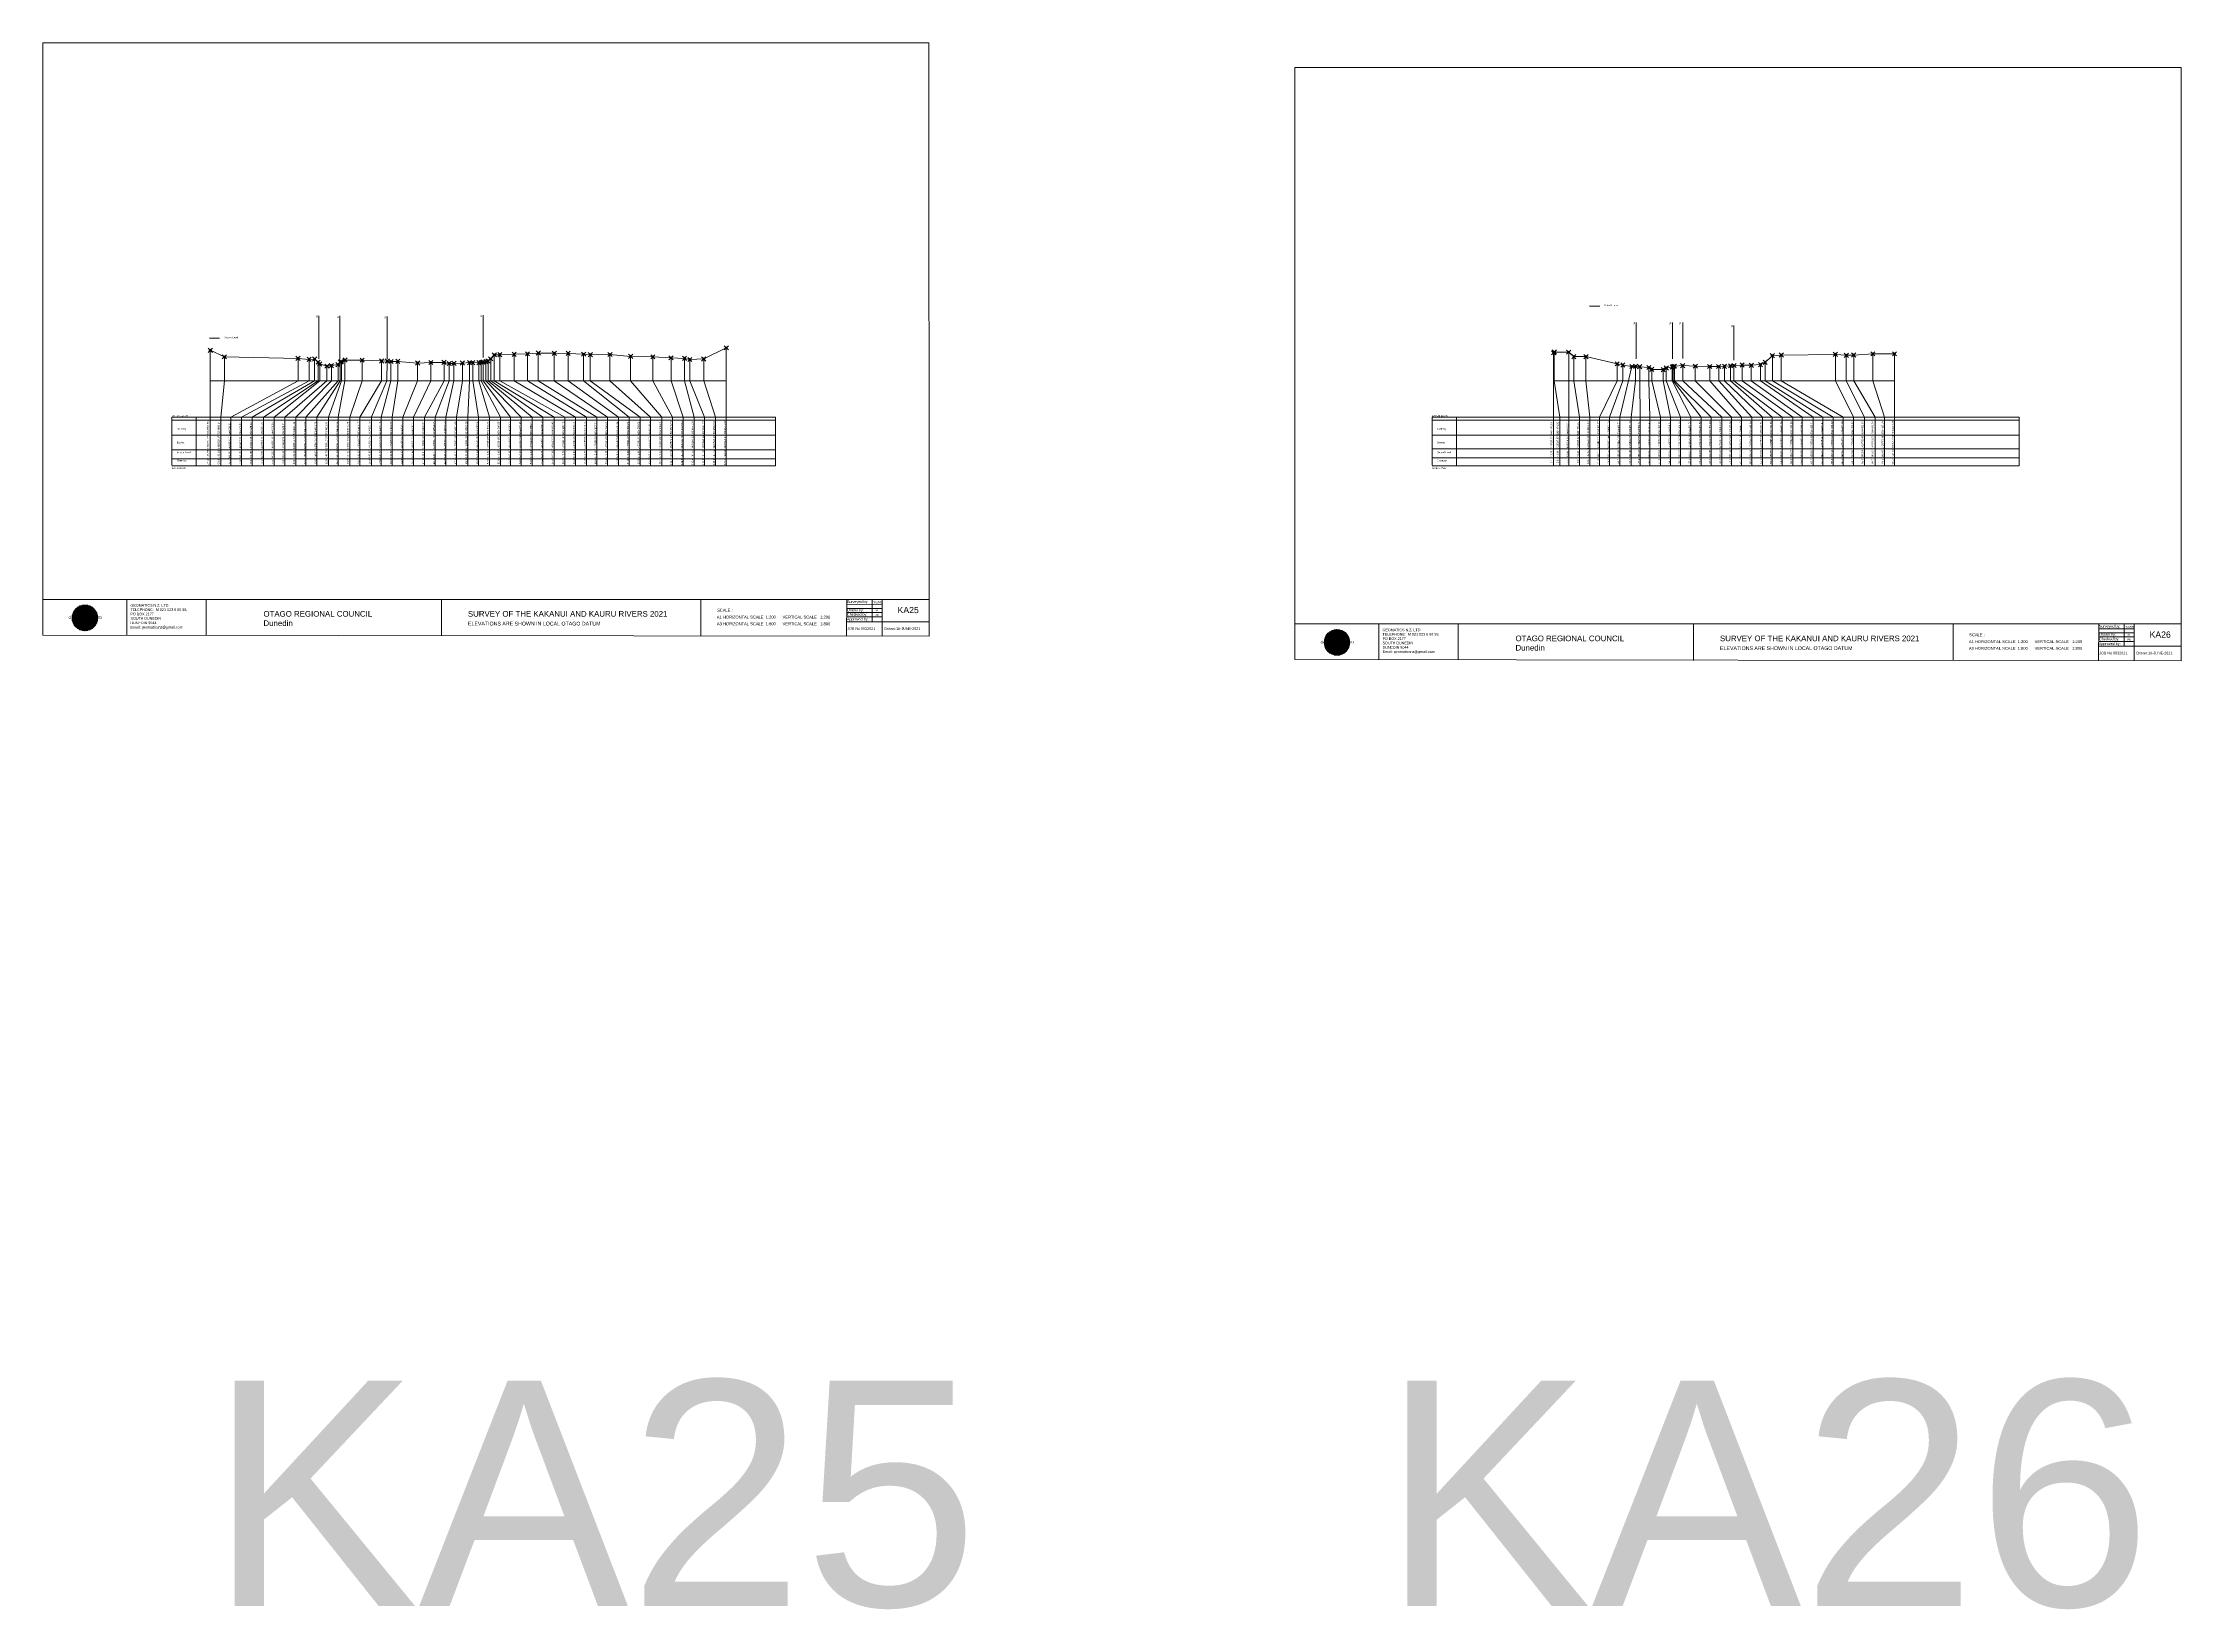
# Model space of a CAD drawing. Header units: millimetres. Extents: x -4102225 to 9709717, y -15023097 to 2258209.
# Drawn here: x -929343 to -321940, y -213584 to 231289 of the extents above; entities that cross this region are included whole.
import ezdxf

# ---------------------------------------------------------------- set-up
doc = ezdxf.new("R2010")
doc.units = ezdxf.units.MM
doc.header["$PDMODE"] = 35
doc.header["$PDSIZE"] = 600
doc.layers.get('0').update_dxf_attribs({"lineweight": 0})
doc.layers.add('geo', color=7, linetype='Continuous', lineweight=0)
doc.styles.get("Standard").update_dxf_attribs({"font": 'arial.ttf'})

# ---------------------------------------------------------------- blocks, each defined once
blk = doc.blocks.new('Geomatics_Circle_SPT')
at = {"layer": 'geo', "color": 2, "linetype": 'Continuous', "lineweight": 0}
for p, q in [((0, 25.2), (-25.2, 0)), ((-24.7, 4.9), (-4.9, 24.7)), ((-24.7, -4.9), (4.9, 24.7)), ((4.9, -24.7), (-24.7, 4.9)), ((-24.7, 0), (0, -24.7)), ((-9.7, 23.3), (-23.3, 9.6)), ((9.7, 23.3), (-23.3, -9.7)), ((-23.3, 9.7), (9.7, -23.3)), ((-21, 14), (-14, 21)), ((-21, -14), (14, 21)), ((14, -21), (-21, 14)), ((0, 0), (-17.8, 17.8)), ((0, 0), (-17.8, -17.8)), ((-14, 21), (21, -14)), ((21, 14), (-14, -21)), ((23.3, -9.7), (-9.7, 23.3)), ((-9.7, -23.3), (23.3, 9.7)), ((-4.9, 24.7), (24.7, -4.9)), ((24.7, 4.9), (-4.9, -24.7)), ((25.2, 0), (0, 25.2)), ((0, 0), (17.8, 17.8)), ((0, 0), (17.8, -17.8)), ((0, -24.8), (25.2, 0)), ((4.9, 24.7), (24.7, 4.9)), ((23.3, 9.7), (9.7, 23.3)), ((14, 21), (21, 14)), ((17.8, 18.1), (17.8, 18.1)), ((-4.9, -24.7), (-24.7, -4.9)), ((-23.3, -9.7), (-9.7, -23.3)), ((-14, -21), (-21, -14)), ((-17.8, -17.8), (-17.8, -17.8)), ((24.7, -4.9), (4.9, -24.7)), ((4.9, -24.7), (4.9, -24.7)), ((9.7, -23.3), (23.3, -9.7)), ((21, -14), (14, -21)), ((18.1, -17.8), (18.1, -17.8))]:
    blk.add_line(p, q, dxfattribs=at)
at = {"layer": 'geo', "color": 1, "linetype": 'Continuous', "lineweight": 0}
for p, q in [((-25.2, 0), (9.7, 23.3)), ((-25.2, 0), (-9.6, 23.3)), ((-25.2, 0), (23.3, 9.7)), ((-25.2, 0), (-23.3, 9.7)), ((-23.3, -9.7), (-25.2, 0)), ((-9.6, -23.3), (-25.2, 0)), ((9.7, -23.3), (-25.2, 0)), ((-4.9, 24.8), (-24.7, -4.9)), ((4.9, 24.7), (-24.7, 4.9)), ((14, 21), (-24.7, -4.9)), ((-14, 21), (-24.7, 4.9)), ((21, 14), (-24.7, 4.9)), ((-21, 14), (-24.7, -4.9)), ((0, 0), (-24.7, 4.9)), ((-24.7, 4.9), (-21, -14)), ((-24.7, 4.9), (-4.9, -24.7)), ((-24.7, 4.9), (14, -21)), ((-24.7, 4.9), (-24.7, 4.9)), ((0, 0), (-24.7, -4.9)), ((-23.3, 9.7), (0, 25.2)), ((-23.3, -9.6), (0, 25.2)), ((-23.3, -9.6), (17.8, 17.8)), ((-23.3, 9.7), (-17.8, 17.9)), ((-23.3, -9.6), (-17.8, 17.9)), ((-23.3, 9.7), (17.8, 17.8)), ((-17.8, -17.8), (-23.3, 9.7)), ((0, -25.2), (-23.3, 9.7)), ((-23.3, 9.7), (17.8, -17.8)), ((-23.3, 9.7), (25.2, 0)), ((-23.3, 9.4), (-23.3, 9.4)), ((-23.3, -9.7), (25.2, 0)), ((4.9, 24.8), (-21, -14)), ((-4.9, 24.7), (-21, 14)), ((14, 21), (-21, 14)), ((-14, 21), (-21, -14)), ((0, 0), (-21, 14)), ((-21, 14), (-14, -21)), ((-21, 14), (4.9, -24.7)), ((-21, 14), (-21, 14)), ((24.7, 4.9), (-21, 14)), ((0, 0), (-21, -14)), ((-17.9, 17.6), (-17.9, 17.6)), ((-17.8, 17.8), (9.7, 23.3)), ((-17.8, 17.8), (-9.6, 23.3)), ((-17.8, -17.8), (9.7, 23.3)), ((-17.8, -17.8), (-9.7, 23.3)), ((-9.7, -23.3), (-17.8, 17.8)), ((-17.8, 17.8), (9.7, -23.3)), ((-17.8, 17.8), (23.3, -9.6)), ((-17.8, 17.8), (23.3, 9.7)), ((-17.8, -17.8), (23.3, 9.7)), ((4.9, 24.7), (-14, 21)), ((-4.9, 24.7), (-14, -20.9)), ((0, 0), (-14, 21)), ((-14, 21), (-4.9, -24.7)), ((-14, 21), (-14, 21)), ((24.7, -4.9), (-14, 21)), ((21, 14), (-14, 21)), ((-14, -21), (24.7, 4.9)), ((0, 0), (-14, -21)), ((-9.8, 23.1), (-9.8, 23.1)), ((-9.7, 23.3), (0, 25.2)), ((-9.7, 23.3), (0, -25.2)), ((-9.7, -23.3), (0, 25.2)), ((-9.6, 23.3), (17.8, -17.8)), ((-9.6, 23.3), (25.2, 0)), ((-9.6, 23.3), (17.8, 17.8)), ((-9.6, -23.3), (17.8, 17.9)), ((25.2, 0), (-9.6, -23.3)), ((0, 0), (-4.9, 24.7)), ((-4.9, 24.7), (-4.9, 24.7)), ((21, -14), (-4.9, 24.7)), ((24.8, 4.9), (-4.9, 24.7)), ((14, 21), (-4.9, 24.7)), ((-4.9, -24.7), (21, 14)), ((0, 0), (-4.9, -24.7)), ((-0.2, 25.1), (-0.2, 25.1)), ((0, 25.2), (9.7, -23.3)), ((0, 25.2), (23.3, -9.7)), ((0, 25.2), (23.3, 9.7)), ((0, 25.2), (9.7, 23.3)), ((0, 0), (4.9, 24.7)), ((0, -25.2), (9.7, 23.3)), ((0, 0), (14, 21)), ((0, 0), (21, 14)), ((23.3, 9.7), (0, -25.2)), ((0, 0), (24.8, 4.9)), ((0, 0), (4.9, -24.7)), ((0, 0), (14, -21)), ((0, 0), (21, -14)), ((0, 0), (24.8, -4.9)), ((21, 14), (4.9, 24.8)), ((14, -21), (4.9, 24.7)), ((24.7, -4.9), (4.9, 24.7)), ((4.9, 24.7), (4.9, 24.7)), ((4.9, -24.7), (14, 21)), ((4.9, -24.7), (24.7, 4.9)), ((9.4, 23.3), (9.4, 23.3)), ((9.7, 23.3), (17.8, -17.8)), ((9.7, 23.3), (25.2, 0)), ((9.7, 23.3), (17.8, 17.9)), ((17.8, 17.8), (9.7, -23.3)), ((25.2, 0), (9.7, -23.3)), ((21, -14), (14, 21)), ((24.7, 4.9), (14, 21)), ((14, 21), (14, 21)), ((14, -21), (21, 14)), ((17.6, 17.9), (17.6, 17.9)), ((17.8, 17.8), (23.3, -9.7)), ((17.8, 17.8), (23.3, 9.7)), ((23.3, 9.7), (17.8, -17.8)), ((24.7, -4.9), (21, 14)), ((21, 14), (21, 14)), ((21, -14), (24.7, 4.9)), ((23.1, 9.8), (23.1, 9.8)), ((23.3, 9.7), (25.2, 0)), ((25.2, 0), (23.3, -9.6)), ((24.7, 4.9), (24.7, 4.9)), ((25.1, 0.2), (25.1, 0.2)), ((-25.2, 0), (23.3, -9.7)), ((-25.1, -0.2), (-25.1, -0.2)), ((-24.7, -4.9), (-24.7, -4.9)), ((-24.7, -4.9), (-14, -21)), ((-24.7, -4.9), (4.9, -24.7)), ((-24.7, -4.9), (21, -14)), ((-17.8, -17.8), (-23.3, -9.7)), ((0, -25.2), (-23.3, -9.6)), ((17.8, -17.8), (-23.3, -9.6)), ((-23.1, -9.8), (-23.1, -9.8)), ((-21, -14), (24.7, -4.9)), ((-21, -14), (-21, -14)), ((-21, -14), (-4.9, -24.7)), ((-21, -14), (14, -21)), ((23.3, -9.7), (-17.8, -17.8)), ((-9.6, -23.3), (-17.8, -17.8)), ((9.7, -23.3), (-17.8, -17.8)), ((-17.6, -17.9), (-17.6, -17.9)), ((-14, -21), (21, -14)), ((-14, -21), (-14, -21)), ((-14, -21), (4.9, -24.7)), ((17.8, -17.8), (-9.7, -23.3)), ((0, -25.2), (-9.7, -23.3)), ((-9.4, -23.3), (-9.4, -23.3)), ((-4.9, -24.7), (24.7, -4.9)), ((-4.9, -24.7), (14, -21)), ((-4.9, -24.7), (-4.9, -24.7)), ((23.3, -9.6), (0, -25.2)), ((9.7, -23.3), (0, -25.2)), ((0.2, -25.1), (0.2, -25.1)), ((4.9, -24.7), (21, -14)), ((4.9, -24.7), (4.9, -24.7)), ((17.8, -17.8), (9.7, -23.3)), ((9.8, -23.1), (9.8, -23.1)), ((14, -21), (24.7, -4.9)), ((14, -21), (14, -21)), ((23.3, -9.6), (17.8, -17.8)), ((17.9, -17.6), (17.9, -17.6)), ((21, -14), (21, -14)), ((23.3, -9.4), (23.3, -9.4)), ((24.7, -4.9), (24.7, -4.9))]:
    blk.add_line(p, q, dxfattribs=at)
at = {"layer": 'geo', "color": 114, "linetype": 'Continuous', "lineweight": 0}
for p, q in [((17.9, 17.8), (-25.2, 0)), ((-24.7, 4.9), (14, 21)), ((-24.7, -4.9), (21, 14)), ((-14, -21), (-24.7, 4.9)), ((9.7, 23.3), (-23.3, 9.7)), ((0, 0), (-23.3, 9.7)), ((-23.3, 9.7), (-9.7, -23.3)), ((0, 0), (-23.3, -9.7)), ((-4.9, -24.7), (-21, 14)), ((-20.9, 14), (4.9, 24.7)), ((24.8, 4.9), (-20.9, -14)), ((0, 25.2), (-17.8, 17.8)), ((-17.8, 17.8), (0, -25.2)), ((-14, 21), (-4.9, 24.7)), ((4.9, -24.7), (-14, 21)), ((0, 0), (-9.7, 23.3)), ((0, 0), (-9.7, -23.3)), ((-4.9, 24.7), (14, -21)), ((17.8, -17.8), (0, 25.2)), ((0, 0), (9.7, 23.3)), ((0, 0), (23.3, 9.7)), ((0, 0), (9.7, -23.3)), ((0, 0), (23.3, -9.7)), ((4.9, 24.7), (21, -14)), ((23.3, -9.7), (9.7, 23.3)), ((14, 21), (24.7, -4.9)), ((25.2, 0), (17.8, 17.8)), ((21, 14), (24.7, 4.9)), ((-25.2, 0), (-17.8, -17.8)), ((-21, -14), (-24.7, -4.9)), ((-17.8, -17.8), (25.2, 0)), ((24.8, -4.9), (-14, -21)), ((-9.6, -23.3), (23.3, -9.7)), ((21, -14), (-4.9, -24.8)), ((0, -25.2), (17.9, -17.8)), ((14, -21), (4.9, -24.8))]:
    blk.add_line(p, q, dxfattribs=at)
at = {"layer": 'geo', "color": 250, "linetype": 'Continuous', "lineweight": 0}
for p, q in [((0, 0), (-25.2, 0)), ((24.7, 4.9), (-24.7, 4.9)), ((-24.7, 4.9), (-24.7, -4.9)), ((-23.3, 9.7), (23.3, 9.7)), ((-23.3, 9.7), (-23.3, 9.7)), ((-23.3, -9.7), (-23.3, 9.7)), ((21, 14), (-21, 14)), ((-21, 14), (-21, -14)), ((-17.8, 17.8), (17.8, 17.8)), ((-17.8, -17.8), (-17.8, 17.8)), ((-14, 21), (-14, 21)), ((14, 21), (-14, 21)), ((-14, 20.9), (-14, -21)), ((-9.7, 23.3), (9.7, 23.3)), ((-9.7, -23.3), (-9.7, 23.3)), ((-4.9, 24.7), (4.9, 24.7)), ((-4.9, 24.7), (-4.9, -24.7)), ((0, 0), (0, 25.2)), ((0, 0), (0, -25.2)), ((0, 0), (25.2, 0)), ((4.9, 24.7), (4.9, -24.7)), ((9.7, -23.3), (9.7, 23.3)), ((14, 21), (14, -21)), ((17.8, -17.8), (17.8, 17.8)), ((21, 14), (21, 14)), ((21, -14), (21, 14)), ((23.3, 9.7), (23.3, -9.7)), ((24.7, 4.9), (24.7, 4.9)), ((24.7, -4.9), (24.7, 4.9)), ((-24.7, -4.9), (24.7, -4.9)), ((23.3, -9.7), (-23.3, -9.7)), ((-21, -14), (21, -14)), ((17.8, -17.8), (-17.8, -17.8)), ((-14, -21), (14, -21)), ((9.7, -23.3), (-9.7, -23.3)), ((-4.9, -24.7), (4.9, -24.7))]:
    blk.add_line(p, q, dxfattribs=at)
blk = doc.blocks.new('GeomaticsNZ TITLE BLOCK')
at = {"color": 7, "linetype": 'Continuous', "lineweight": 0}
for p, q in [((0, 94.9), (0, 1579.2)), ((0, 1579.2), (2363.4, 1579.2)), ((2363.4, 1579.2), (2364, 94.9)), ((2364, 94.9), (0, 94.9)), ((0, 94.9), (0, 0)), ((15.9, 94.9), (2364, 94.9)), ((224.3, 95.2), (224.3, -0.3)), ((2364, 94.9), (382.6, 94.9)), ((435.8, 95.2), (435.8, -0.7)), ((1063.4, 94.9), (1063.4, -2.4)), ((1755.4, 94.9), (1755.4, -2.6)), ((2143.6, 60.4), (2238.6, 60.4)), ((2143.9, 94.9), (2143.7, -3)), ((2143.9, 81.9), (2238.6, 81.7)), ((2143.9, 71), (2238.6, 71)), ((2211.5, 94.9), (2211.5, 36.1)), ((2238.6, 94.8), (2238.6, -3.2)), ((2364, -3.5), (2364, 94.9)), ((0, 0), (2364, -3.5)), ((2143.8, 48.6), (2238.6, 48.6)), ((2143.8, 35.4), (2364, 35.3))]:
    blk.add_line(p, q, dxfattribs=at)
at = {"color": 7, "linetype": 'Continuous', "lineweight": 0, "xscale": 1.36, "yscale": 1.36, "zscale": 1.36}
blk.add_blockref('Geomatics_Circle_SPT', (112.4, 45.7), dxfattribs=at)
at = {"color": 7, "linetype": 'Continuous', "lineweight": 0}
for s, p in [('PK&RR', (2213.2, 84.8)), ('ST', (2220.3, 63.6)), ('PK', (2220.4, 50.6))]:
    blk.add_text(s, height=5, dxfattribs=at).set_placement(p)
at = {"color": 7, "linetype": 'Continuous', "lineweight": 0, "attachment_point": 1}
for s, width, heights, insert, char_height in [('{\\C256;GEOMATICS N.Z. LTD                   \\PTELEPHONE:  M 021 023 6 00 55;\\PPO BOX 2177\\PSOUTH DUNEDIN\\PDUNEDIN 9044\\PEmail: geomaticsnz@gmail.com}', 3535.727, [94.7], (234, 82.7), 7), ('{\\C256;OTAGO REGIONAL COUNCIL\\PDunedin}', 3535.727, [0], (588.6, 64), 15), ('{\\C256;SURVEY OF THE KAKANUI AND KAURU RIVERS 2021}', 3535.727, [0], (1133.8, 64), 15), ('{\\C256;Surveyed by:}', 3535.727, [0], (2144.7, 92.4), 7), ('{\\C256;Checked by:}', 3535.727, [0], (2144.7, 58.6), 7), ('{\\C256;Drawn by:}', 3535.727, [0], (2145.8, 70.4), 7), ('{\\C256;Geomatics N.Z. LTD                   }', 125.079, [15.8], (68.8, 49.9), 7), ('{\\C256;ELEVATIONS ARE SHOWN IN LOCAL OTAGO DATUM}', 3535.727, [0], (1134.1, 35.4), 10), ('{\\C256;Approved by:}', 3535.727, [0], (2144.7, 45.9), 7), ('{\\C256;JOB No 0032021}', 3535.727, [0], (2145.3, 20.8), 7), ('{\\C256;Drawn:16-JUNE-2021}', 3535.727, [0], (2244.7, 20.7), 7)]:
    blk.add_mtext_dynamic_manual_height_columns(s, width=width, gutter_width=159, heights=heights, dxfattribs=dict(at, insert=insert, char_height=char_height))

msp = doc.modelspace()

# ---------------------------------------------------------------- linework, layer by layer
at = {"color": 7, "lineweight": 0}
for p, q in [((-850974.573, 141561.07), (-850974.573, 153769.056)), ((-844964.858, 141467.407), (-844964.858, 153765.98)), ((-831505.27, 141526.066), (-831505.27, 153525.128)), ((-804262.355, 141901.549), (-804262.355, 153900.611)), ((-476762.978, 141499.526), (-476762.978, 151858.164)), ((-466392.987, 141502.978), (-466392.987, 151855.087)), ((-463471.391, 141645.025), (-463471.391, 151855.087)), ((-449047.015, 141106.233), (-449047.015, 151019.063)), ((-534708.717, 125000), (-534708.717, 124453.037)), ((-527806.375, 125000), (-527806.375, 111175.74)), ((-367943.806, 125000), (-367943.806, 111175.74))]:
    msp.add_line(p, q, dxfattribs=at)
at = {"color": 1, "lineweight": 0}
for p, q in [((-490009.432, 156500.44), (-487102.702, 156500.44)), ((-882022.789, 147381.558), (-879116.058, 147381.558))]:
    msp.add_line(p, q, dxfattribs=at)
for p, q in [((-877759.039, 142103), (-877759.039, 135295.272)), ((-856821.841, 141663), (-856821.841, 135295.272)), ((-853677.014, 141383), (-853677.014, 135295.272)), ((-852133.298, 141453), (-852133.298, 135295.272)), ((-851131.507, 140583), (-851131.507, 135295.272)), ((-850680.949, 140063), (-850680.949, 135295.272)), ((-845468.314, 139883), (-845468.314, 135295.272)), ((-844832.54, 140623), (-844832.54, 135295.272)), ((-844530.837, 140783), (-844530.837, 135295.272)), ((-843528.951, 141193), (-843528.951, 135295.272)), ((-838615.555, 141143), (-838615.555, 135295.272)), ((-833084.217, 140933), (-833084.217, 135295.272)), ((-831505.717, 140893), (-831573.027, 135295.272)), ((-830461.856, 140773), (-830461.856, 135295.272)), ((-828476.446, 140803), (-828476.446, 135295.272)), ((-822873.167, 140333), (-822873.167, 135295.272)), ((-819130.776, 140483), (-819130.776, 135295.272)), ((-815356.342, 140513), (-815356.342, 135295.272)), ((-813905.063, 140214), (-813905.063, 135295.272)), ((-812552.094, 140234), (-812552.094, 135295.272)), ((-810144.329, 140314), (-810144.329, 135295.272)), ((-808139.536, 140454), (-808139.536, 135295.272)), ((-807185.224, 140444), (-807185.224, 135295.272)), ((-805496.74, 140414), (-805496.74, 135295.272)), ((-804832.565, 140484), (-804832.565, 135295.272)), ((-804285.684, 140604), (-804285.684, 135295.272)), ((-803502.888, 140694), (-803502.888, 135295.272)), ((-802852.096, 140944), (-802852.096, 135295.272)), ((-802104.695, 141514), (-802104.695, 135295.272)), ((-801100.886, 142664), (-801100.886, 135295.272)), ((-799517.534, 142704), (-799517.534, 135295.272)), ((-795460.108, 142834), (-795460.108, 135295.272)), ((-791669.747, 142954), (-791669.747, 135295.272)), ((-788597.964, 143154), (-788597.964, 135295.272)), ((-784046.058, 143114), (-784046.058, 135295.272)), ((-780102.644, 143074), (-780102.644, 135295.272)), ((-775728, 142864), (-775728, 135295.272)), ((-773835.932, 142694), (-773835.932, 135295.272)), ((-768259.688, 142754), (-768259.688, 135295.272)), ((-762384.919, 142234), (-762384.919, 135295.272)), ((-756050.317, 142094), (-756050.317, 135295.272)), ((-750870.689, 141824), (-750870.689, 135295.272)), ((-747082.835, 141664), (-747082.835, 135295.272)), ((-745564.036, 141354), (-745564.036, 135295.272)), ((-741612.674, 141494), (-741612.674, 135295.272)), ((-500199.741, 143247), (-500199.741, 111175.74)), ((-500023.133, 143437), (-500023.133, 135295.272)), ((-495928.021, 143407), (-495928.021, 111175.74)), ((-494454.789, 142167), (-494454.789, 135295.272)), ((-491016.091, 142137), (-491016.091, 135295.272)), ((-482151.333, 140106), (-482151.333, 135295.272)), ((-480549.645, 139756), (-480549.645, 135295.272)), ((-446663.411, 139766), (-446663.411, 135295.272)), ((-441438.712, 139876), (-441438.712, 135295.272)), ((-440103.631, 140546), (-440103.631, 135295.272)), ((-438071.884, 142416), (-438071.884, 135295.272)), ((-435549.6, 142596), (-435549.6, 135295.272)), ((-420182.16, 142795), (-420182.16, 135295.272)), ((-417064.969, 142535), (-417064.969, 135295.272)), ((-414957.878, 142615), (-414957.878, 135295.272)), ((-409541.833, 142945), (-409541.833, 135295.272)), ((-403382.188, 142955), (-403382.188, 111175.74)), ((-881750.393, 135295.272), (-735205.555, 135295.272)), ((-877759.039, 135295.272), (-878770.086, 125000)), ((-856821.841, 135295.272), (-875957.73, 125000)), ((-853677.014, 135295.272), (-872930.371, 125000)), ((-852133.298, 135295.272), (-869848.457, 125000)), ((-851131.507, 135295.272), (-866602.907, 125000)), ((-850680.949, 135295.272), (-863630.083, 125000)), ((-848633.027, 135295.272), (-860626.744, 125000)), ((-847374.255, 135295.272), (-857477.556, 125000)), ((-845468.314, 135295.272), (-854624.264, 125000)), ((-848633.027, 139443), (-848633.027, 135295.272)), ((-847374.255, 139613), (-847374.255, 135295.272)), ((-795460.108, 135295.272), (-777993.574, 125000)), ((-791669.747, 135295.272), (-774856.144, 125000)), ((-788597.964, 135295.272), (-771942.812, 125000)), ((-784046.058, 135295.272), (-768917.436, 125000)), ((-780102.644, 135295.272), (-765772.316, 125000)), ((-775728, 135295.272), (-762793.725, 125000)), ((-773835.932, 135295.272), (-759702.29, 125000)), ((-768259.688, 135295.272), (-756701.126, 125000)), ((-762384.919, 135295.272), (-753519.44, 125000)), ((-756050.317, 135295.272), (-750518.276, 125000)), ((-750870.689, 135295.272), (-747426.851, 125000)), ((-747082.835, 135295.272), (-744312.853, 125000)), ((-745564.036, 135295.272), (-741356.814, 125000)), ((-741612.674, 135295.272), (-738247.339, 125000)), ((-500199.741, 135295.272), (-403382.188, 135295.272)), ((-500023.133, 135295.272), (-498400.827, 125000)), ((-494454.789, 135295.272), (-492809.236, 125000)), ((-491016.091, 135295.272), (-489965.19, 125000)), ((-482151.333, 135295.272), (-487187.994, 125000)), ((-480549.645, 135295.272), (-484299.07, 125000)), ((-476928.597, 135295.272), (-478206.049, 125000)), ((-476928.597, 139396), (-476928.597, 135295.272)), ((-475740.276, 139276), (-475740.276, 135295.272)), ((-475740.276, 135295.272), (-475580.651, 125000)), ((-473165.576, 139056), (-473165.576, 135295.272)), ((-473165.576, 135295.272), (-472839.51, 125000)), ((-472323.93, 138536), (-472323.93, 135295.272)), ((-472323.93, 135295.272), (-469887.077, 125000)), ((-469095.663, 138466), (-469095.663, 135295.272)), ((-469095.663, 135295.272), (-467018.217, 125000)), ((-468195.724, 138916), (-468195.724, 135295.272)), ((-468195.724, 135295.272), (-464125.642, 125000)), ((-466538.631, 139216), (-466538.631, 135295.272)), ((-466538.631, 135295.272), (-461228.04, 125000)), ((-466233.838, 139346), (-466233.838, 135295.272)), ((-466233.838, 135295.272), (-458253.29, 125000)), ((-465871.709, 139446), (-465871.709, 135295.272)), ((-465871.709, 135295.272), (-455410.009, 125000)), ((-463539.548, 139596), (-463539.548, 135295.272)), ((-463539.548, 135295.272), (-452461.426, 125000)), ((-459983.488, 139436), (-459983.488, 135295.272)), ((-459983.488, 135295.272), (-449713.86, 125000)), ((-455881.21, 139366), (-455881.21, 135295.272)), ((-455881.21, 135295.272), (-446858.96, 125000)), ((-453306.639, 139336), (-453306.639, 135295.272)), ((-453306.639, 135295.272), (-443873.024, 125000)), ((-451662.885, 139416), (-451662.885, 135295.272)), ((-451662.885, 135295.272), (-440920.879, 125000)), ((-449968.125, 139546), (-449968.125, 135295.272)), ((-449968.125, 135295.272), (-438126.204, 125000)), ((-448977.39, 139646), (-448977.39, 135295.272)), ((-448977.39, 135295.272), (-435246.835, 125000)), ((-446663.411, 135295.272), (-432226.32, 125000)), ((-444047.493, 139686), (-444047.493, 135295.272)), ((-444047.493, 135295.272), (-429572.792, 125000)), ((-441438.712, 135295.272), (-426439.361, 125000)), ((-440103.631, 135295.272), (-423692.594, 125000)), ((-438071.884, 135295.272), (-420826.852, 125000)), ((-435549.6, 135295.272), (-417982.972, 125000)), ((-420182.16, 135295.272), (-414985.417, 125000)), ((-417064.969, 135295.272), (-411895.621, 125000)), ((-414957.878, 135295.272), (-408872.076, 125000)), ((-409541.833, 135295.272), (-406199.649, 125000)), ((-498400.827, 125000), (-498400.827, 111175.74)), ((-492809.236, 111175.74), (-492809.236, 125000)), ((-489965.19, 111175.74), (-489965.19, 125000)), ((-487187.994, 111175.74), (-487187.994, 125000)), ((-484299.07, 111175.74), (-484299.07, 125000)), ((-481442.062, 111175.74), (-481442.062, 125000)), ((-478206.049, 111175.74), (-478206.049, 125000)), ((-475580.651, 111175.74), (-475580.651, 125000)), ((-472839.51, 111175.74), (-472839.51, 125000)), ((-469887.077, 111175.74), (-469887.077, 125000)), ((-467018.217, 111175.74), (-467018.217, 125000)), ((-464125.642, 111175.74), (-464125.642, 125000)), ((-461228.04, 111175.74), (-461228.04, 125000)), ((-458253.29, 111175.74), (-458253.29, 125000)), ((-455410.009, 111175.74), (-455410.009, 125000)), ((-452461.426, 111175.74), (-452461.426, 125000)), ((-449713.86, 111175.74), (-449713.86, 125000)), ((-446858.96, 111175.74), (-446858.96, 125000)), ((-443873.024, 111175.74), (-443873.024, 125000)), ((-440920.879, 111175.74), (-440920.879, 125000)), ((-438126.204, 111175.74), (-438126.204, 125000)), ((-435246.835, 111175.74), (-435246.835, 125000)), ((-432226.32, 111175.74), (-432226.32, 125000)), ((-429572.792, 111175.74), (-429572.792, 125000)), ((-426439.361, 111175.74), (-426439.361, 125000)), ((-423692.594, 111175.74), (-423692.594, 125000)), ((-420826.852, 111175.74), (-420826.852, 125000)), ((-417982.972, 111175.74), (-417982.972, 125000)), ((-414985.417, 111175.74), (-414985.417, 125000)), ((-411895.621, 111175.74), (-411895.621, 125000)), ((-408872.076, 125000), (-408872.076, 111175.74)), ((-406199.649, 125000), (-406199.649, 111175.74)), ((-534708.717, 119828.492), (-367943.806, 119828.492)), ((-534708.717, 115970.333), (-367943.806, 115970.333)), ((-534708.717, 113366.063), (-367943.806, 113366.063)), ((-534708.717, 111175.74), (-367943.806, 111175.74))]:
    msp.add_line(p, q)
at = {"lineweight": 0}
for p, q in [((-844832.54, 135295.272), (-851538.485, 125000)), ((-844530.837, 135295.272), (-848220.218, 125000)), ((-843528.951, 135295.272), (-845440.26, 125000)), ((-838615.555, 135295.272), (-842162.9, 125000)), ((-833084.217, 135295.272), (-839305.044, 125000)), ((-831573.027, 135295.272), (-835988.521, 125098.485)), ((-830461.856, 135295.272), (-833195.225, 125000)), ((-828476.446, 135295.272), (-830106.501, 125000)), ((-822873.167, 135295.272), (-827067.598, 125000)), ((-819130.776, 135295.272), (-824018.698, 125000)), ((-815356.342, 135295.272), (-820891.891, 125000)), ((-813905.063, 135295.272), (-817898.851, 125000)), ((-812552.094, 135295.272), (-814830.707, 125000)), ((-810144.329, 135295.272), (-811819.335, 125000)), ((-808139.536, 135295.272), (-808611.98, 125000)), ((-807185.224, 135295.272), (-805572.186, 125000)), ((-805496.74, 135295.272), (-802464.461, 125000)), ((-804832.565, 135295.272), (-799322.771, 125000)), ((-804285.684, 135295.272), (-796528.668, 125000)), ((-803502.888, 135295.272), (-793445.448, 125000)), ((-802852.096, 135295.272), (-790310.84, 125000)), ((-802104.695, 135295.272), (-787296.139, 125000)), ((-801100.886, 135295.272), (-784044.336, 125000)), ((-799517.534, 135295.272), (-781041.361, 125000)), ((-892646.088, 125000), (-721181.811, 125000)), ((-892646.088, 125000), (-892646.088, 124453.037)), ((-892646.088, 124453.037), (-892646.088, 111302.518)), ((-892646.088, 124153.568), (-721181.811, 124153.568)), ((-885743.746, 125000), (-885743.746, 111175.74)), ((-878770.086, 111175.74), (-878770.086, 125000)), ((-875957.73, 111175.74), (-875957.73, 125000)), ((-872930.371, 111175.74), (-872930.371, 125000)), ((-869848.457, 111175.74), (-869848.457, 125000)), ((-866602.907, 111175.74), (-866602.907, 125000)), ((-863630.083, 111175.74), (-863630.083, 125000)), ((-860626.744, 111175.74), (-860626.744, 125000)), ((-857477.556, 111175.74), (-857477.556, 125000)), ((-854624.264, 111175.74), (-854624.264, 125000)), ((-851538.485, 111175.74), (-851538.485, 125000)), ((-848220.218, 111175.74), (-848220.218, 125000)), ((-845440.26, 111175.74), (-845440.26, 125000)), ((-842162.9, 111175.74), (-842162.9, 125000)), ((-839305.044, 111175.74), (-839305.044, 125000)), ((-835988.521, 125098.485), (-835988.521, 111274.225)), ((-833195.225, 111175.74), (-833195.225, 125000)), ((-830106.501, 111175.74), (-830106.501, 125000)), ((-827067.598, 111175.74), (-827067.598, 125000)), ((-824018.698, 111175.74), (-824018.698, 125000)), ((-820891.891, 111175.74), (-820891.891, 125000)), ((-817898.851, 111175.74), (-817898.851, 125000)), ((-814830.707, 111175.74), (-814830.707, 125000)), ((-811819.335, 111175.74), (-811819.335, 125000)), ((-808611.98, 111175.74), (-808611.98, 125000)), ((-805572.186, 111175.74), (-805572.186, 125000)), ((-802464.461, 111175.74), (-802464.461, 125000)), ((-799322.771, 111175.74), (-799322.771, 125000)), ((-796528.668, 111175.74), (-796528.668, 125000)), ((-793445.448, 111175.74), (-793445.448, 125000)), ((-790310.84, 111175.74), (-790310.84, 125000)), ((-787296.139, 111175.74), (-787296.139, 125000)), ((-784044.336, 111175.74), (-784044.336, 125000)), ((-781041.361, 111175.74), (-781041.361, 125000)), ((-777993.574, 111175.74), (-777993.574, 125000)), ((-774856.144, 111175.74), (-774856.144, 125000)), ((-771942.812, 111175.74), (-771942.812, 125000)), ((-768917.436, 111175.74), (-768917.436, 125000)), ((-765772.316, 111175.74), (-765772.316, 125000)), ((-762793.725, 111175.74), (-762793.725, 125000)), ((-759702.29, 111175.74), (-759702.29, 125000)), ((-756701.126, 111175.74), (-756701.126, 125000)), ((-753519.44, 111175.74), (-753519.44, 125000)), ((-750518.276, 111175.74), (-750518.276, 125000)), ((-747426.851, 111175.74), (-747426.851, 125000)), ((-744312.853, 111175.74), (-744312.853, 125000)), ((-741356.814, 111175.74), (-741356.814, 125000)), ((-738247.339, 111175.74), (-738247.339, 125000)), ((-721181.811, 125000), (-721181.811, 111175.74)), ((-534708.717, 125000), (-367943.806, 125000)), ((-534708.717, 124153.568), (-367943.806, 124153.568)), ((-892646.088, 119828.492), (-721181.811, 119828.492)), ((-892646.088, 115709.959), (-721181.811, 115709.959)), ((-892646.088, 113130.324), (-721181.811, 113130.324)), ((-892646.088, 111175.74), (-721181.811, 111175.74))]:
    msp.add_line(p, q, dxfattribs=at)
at = {"color": 7, "lineweight": 0, "transparency": 33554687}
msp.add_line((-534708.717, 124453.037), (-534708.717, 111302.518), dxfattribs=at)
at = {"color": 1}
for points in [[(-881750.393, 143953), (-877759.039, 142103), (-856821.841, 141663), (-853677.014, 141383), (-852133.298, 141453), (-851131.507, 140583), (-850680.949, 140063), (-848633.027, 139443), (-847374.255, 139613), (-845468.314, 139883), (-844832.54, 140623), (-844530.837, 140783), (-843528.951, 141193), (-838615.555, 141143), (-833084.217, 140933), (-831505.717, 140893), (-830461.856, 140773), (-828476.446, 140803), (-822873.167, 140333), (-819130.776, 140483), (-815356.342, 140513), (-813905.063, 140214), (-812552.094, 140234), (-810144.329, 140314), (-808139.536, 140454), (-807185.224, 140444), (-805496.74, 140414), (-804832.565, 140484), (-804285.684, 140604), (-803502.888, 140694), (-802852.096, 140944), (-802104.695, 141514), (-801100.886, 142664), (-799517.534, 142704), (-795460.108, 142834), (-791669.747, 142954), (-788597.964, 143154), (-784046.058, 143114), (-780102.644, 143074), (-775728, 142864), (-773835.932, 142694), (-768259.688, 142754), (-762384.919, 142234), (-756050.317, 142094), (-750870.689, 141824), (-747082.835, 141664), (-745564.036, 141354), (-741612.674, 141494), (-735205.555, 144644)], [(-500199.741, 143247), (-500023.133, 143437), (-495928.021, 143407), (-494454.789, 142167), (-491016.091, 142167), (-482151.333, 140106), (-480549.645, 139756), (-477942.545, 139356), (-476928.597, 139396), (-475740.276, 139276), (-473165.576, 139056), (-472323.93, 138536), (-469095.663, 138466), (-468195.724, 138916), (-466538.631, 139216), (-466233.838, 139346), (-465871.709, 139446), (-463539.548, 139596), (-459983.488, 139436), (-455881.21, 139366), (-453306.639, 139336), (-451662.885, 139416), (-449968.125, 139546), (-448977.39, 139646), (-446663.411, 139766), (-444047.493, 139686), (-441438.712, 139876), (-440103.631, 140546), (-438071.884, 142416), (-435549.6, 142596), (-420182.16, 142795), (-417064.969, 142535), (-414957.878, 142615), (-409541.833, 142945), (-403382.188, 142955)]]:
    msp.add_lwpolyline(points, dxfattribs=at)
for points in [[(-881750.393, 143953), (-881750.393, 111175.74)], [(-477942.545, 139356), (-481442.062, 125000)]]:
    msp.add_lwpolyline(points)
at = {"lineweight": 0}
msp.add_lwpolyline([(-735205.555, 144644), (-735205.555, 125000), (-735205.555, 111175.74)], dxfattribs=at)
for p in [(-881750.393, 143953), (-877759.039, 142103), (-856821.841, 141663), (-853677.014, 141383), (-852133.298, 141453), (-850680.949, 140063), (-848633.027, 139443), (-847374.255, 139613), (-845468.314, 139883), (-844832.54, 140623), (-844530.837, 140783), (-843528.951, 141193), (-838615.555, 141143), (-833084.217, 140933), (-831505.717, 140893), (-830461.856, 140773), (-828476.446, 140803), (-822873.167, 140333), (-819130.776, 140483), (-815356.342, 140513), (-813905.063, 140214), (-812552.094, 140234), (-810144.329, 140314), (-808139.536, 140454), (-807185.224, 140444), (-805496.74, 140414), (-804832.565, 140484), (-804285.684, 140604), (-803502.888, 140694), (-802852.096, 140944), (-802104.695, 141514), (-801100.886, 142664), (-799517.534, 142704), (-795460.108, 142834), (-791669.747, 142954), (-788597.964, 143154), (-784046.058, 143114), (-780102.644, 143074), (-775728, 142864), (-773835.932, 142694), (-768259.688, 142754), (-762384.919, 142234), (-756050.317, 142094), (-750870.689, 141824), (-747082.835, 141664), (-745564.036, 141354), (-741612.674, 141494), (-735205.555, 144644), (-500199.741, 143247), (-500023.133, 143437), (-495928.021, 143407), (-494454.789, 142167), (-491016.091, 142137), (-482151.333, 140106), (-480549.645, 139756), (-477942.545, 139356), (-476928.597, 139396), (-475740.276, 139276), (-466538.631, 139216), (-466233.838, 139346), (-465871.709, 139446), (-463539.548, 139596), (-459983.488, 139436), (-455881.21, 139366), (-453306.639, 139336), (-451662.885, 139416), (-449968.125, 139546), (-448977.39, 139646), (-446663.411, 139766), (-444047.493, 139686), (-441438.712, 139876), (-440103.631, 140546), (-438071.884, 142416), (-435549.6, 142596), (-420182.16, 142795), (-417064.969, 142535), (-414957.878, 142615), (-409541.833, 142945), (-403382.188, 142955), (-473165.576, 139056), (-472323.93, 138536), (-469095.663, 138466), (-468195.724, 138916)]:
    msp.add_point(p)
at = {"color": 30, "true_color": 0xf8991e}
msp.add_point((-851131.507, 140583), dxfattribs=at)

# ---------------------------------------------------------------- block references
at = {"color": 7, "lineweight": 0, "xscale": 106.5053773992074, "yscale": 106.5053773992074, "zscale": 106.5053773992074}
for p in [(-929342.888, 63091.863), (-573717.828, 56119.722)]:
    msp.add_blockref('GeomaticsNZ TITLE BLOCK', p, dxfattribs=at)

# ---------------------------------------------------------------- texts
at = {"color": 7, "lineweight": 0, "transparency": 33554687}
for s, height, p in [('Ground Level', 473.07414, (-485817.101, 156500.44)), ('Ground Level', 473.07414, (-877830.457, 147381.558)), ('DATUM 125.00', 473.07414, (-534775.654, 125135.982)), ('Northing', 473.0741, (-533264.65, 121387.343)), ('Easting', 473.0741, (-533333.533, 117527.941)), ('Section KA26', 473.07414, (-534775.664, 110257.825)), ('Ground Level', 473.07414, (-533316.43, 114738.63)), ('Chainage', 473.0741, (-533314.172, 112414.494))]:
    msp.add_text(s, height=height, dxfattribs=at).set_placement(p)
at = {"lineweight": 0}
for s, height, p in [('DATUM 125.00', 473.07414, (-892713.024, 125135.982)), ('Northing', 473.0741, (-891202.02, 121387.343)), ('Easting', 473.0741, (-891270.904, 117527.941)), ('Section KA25', 473.07414, (-892713.035, 110257.825)), ('Ground Level', 473.07414, (-891253.801, 114738.63)), ('Chainage', 473.0741, (-891251.542, 112414.494))]:
    msp.add_text(s, height=height, dxfattribs=at).set_placement(p)
for s, p in [(' -24.3  143.95  1428631.77  5004653.83', (-882194.939, 111252.056)), (' -20.3  142.10  1428630.17  5004650.14', (-879135.934, 111252.056)), ('   0.7  141.66  1428619.52  5004632.15', (-876076.928, 111245.234)), ('   3.8  141.38  1428617.73  5004629.52', (-873017.922, 111244.893)), ('   5.3  141.45  1428617.16  5004628.07', (-869958.916, 111245.234)), ('   6.3  140.58  1428616.70  5004627.18', (-866899.91, 111247.963)), ('   6.8  140.06  1428616.19  5004626.95', (-863840.904, 111247.963)), ('   8.8  139.44  1428615.28  5004625.11', (-860782.239, 111245.917)), ('  10.1  139.61  1428614.53  5004624.09', (-857723.233, 111198.168)), ('  12.0  139.88  1428613.28  5004622.62', (-854664.227, 111198.168)), ('  12.6  140.62  1428613.43  5004621.79', (-851605.221, 111198.168)), ('  12.9  140.78  1428613.33  5004621.50', (-848546.215, 111198.168)), ('  14.0  141.19  1428612.78  5004620.66', (-845487.209, 111198.168)), ('  18.9  141.14  1428610.60  5004616.25', (-842428.544, 111198.168)), ('  24.4  140.93  1428608.37  5004611.17', (-839369.879, 111253.761)), ('  26.0  140.89  1428607.66  5004609.76', (-836310.873, 111253.761)), ('  27.0  140.77  1428606.59  5004609.15', (-833252.208, 111253.761)), ('  29.0  140.80  1428605.89  5004607.27', (-830193.543, 111253.761)), ('  34.6  140.33  1428603.47  5004602.21', (-827134.879, 111244.893)), ('  38.3  140.48  1428600.97  5004599.31', (-824075.873, 111244.893)), ('  42.1  140.51  1428599.30  5004595.92', (-821016.867, 111265.357)), ('  43.6  140.21  1428599.15  5004594.35', (-817957.861, 111265.357)), ('  44.9  140.23  1428598.32  5004593.26', (-814898.855, 111265.357)), ('  47.3  140.31  1428597.29  5004591.08', (-811839.849, 111265.357)), ('  49.3  140.45  1428596.20  5004589.39', (-808780.843, 111265.357)), ('  50.3  140.44  1428595.49  5004588.69', (-805721.837, 111245.234)), ('  52.0  140.41  1428594.55  5004587.28', (-802662.831, 111245.234)), ('  52.6  140.48  1428594.50  5004586.55', (-799604.166, 111245.234)), ('  53.2  140.60  1428594.33  5004586.02', (-796545.501, 111245.234)), ('  54.0  140.69  1428593.74  5004585.45', (-793486.495, 111245.234)), ('  54.6  140.94  1428593.19  5004585.01', (-790427.489, 111245.234)), ('  55.4  141.51  1428592.57  5004584.50', (-787368.483, 111245.234)), ('  56.4  142.66  1428592.32  5004583.49', (-784309.818, 111245.234)), ('  58.0  142.70  1428591.40  5004582.19', (-781250.812, 111245.234)), ('  62.0  142.83  1428590.20  5004578.22', (-778192.147, 111247.963)), ('  65.8  142.95  1428588.65  5004574.75', (-775133.141, 111247.963)), ('  68.9  143.15  1428585.98  5004572.71', (-772074.477, 111247.963)), ('  73.4  143.11  1428583.95  5004568.63', (-769015.471, 111241.142)), ('  77.4  143.07  1428582.04  5004565.18', (-765956.465, 111241.142)), ('  81.8  142.86  1428581.23  5004560.64', (-762897.459, 111245.917)), ('  83.6  142.69  1428580.51  5004558.88', (-759838.453, 111245.917)), ('  89.2  142.75  1428576.23  5004554.86', (-756779.447, 111245.917)), ('  95.1  142.23  1428574.59  5004549.06', (-753720.441, 111245.234)), (' 101.4  142.09  1428571.13  5004543.73', (-750661.435, 111198.168)), (' 106.6  141.82  1428568.71  5004539.15', (-747602.429, 111198.168)), (' 110.4  141.66  1428566.63  5004535.97', (-744543.423, 111198.168)), (' 111.9  141.35  1428565.66  5004534.77', (-741484.417, 111198.168)), (' 115.9  141.49  1428565.06  5004530.60', (-738425.411, 111198.168)), (' 122.3  144.64  1428561.37  5004525.31', (-735366.405, 111198.168))]:
    msp.add_text(s, height=500, rotation=90, dxfattribs=at).set_placement(p)
for s, p in [('   3.4  143.25  1428832.87  5004478.94', (-500540.665, 111346.23)), ('   3.6  143.44  1428827.67  5004474.33', (-498805.097, 111346.23)), ('   7.7  143.41  1428824.06  5004472.21', (-496008.217, 111342.479)), ('   9.2  142.17  1428823.32  5004470.81', (-493035.4, 111346.571)), ('  12.6  142.14  1428820.10  5004469.30', (-490150.551, 111299.504)), ('  21.5  140.11  1428813.21  5004463.72', (-487265.702, 111355.098)), ('  23.1  139.76  1428812.44  5004462.13', (-484380.853, 111355.098)), ('  25.7  139.36  1428810.23  5004460.71', (-481496.005, 111355.098)), ('  26.7  139.40  1428809.37  5004460.16', (-478264.953, 111355.098)), ('  27.9  139.28  1428808.53  5004459.31', (-475726.307, 111355.098)), ('  30.4  139.06  1428806.35  5004457.91', (-472841.458, 111346.23)), ('  31.3  138.54  1428805.64  5004457.45', (-469956.61, 111346.23)), ('  34.5  138.47  1428803.63  5004454.81', (-467071.761, 111346.23)), ('  35.4  138.92  1428802.90  5004454.28', (-464186.912, 111346.23)), ('  37.1  139.22  1428802.00  5004452.78', (-461302.063, 111346.23)), ('  37.4  139.35  1428801.77  5004452.58', (-458417.215, 111346.23)), ('  37.7  139.45  1428801.37  5004452.49', (-455532.366, 111346.23)), ('  40.1  139.60  1428799.73  5004450.82', (-452647.517, 111366.694)), ('  43.6  139.44  1428796.56  5004449.06', (-449762.668, 111366.694)), ('  47.7  139.37  1428793.18  5004446.71', (-446877.82, 111366.694)), ('  50.3  139.34  1428791.22  5004445.04', (-443992.971, 111346.571)), ('  51.9  139.42  1428789.98  5004443.96', (-441108.122, 111346.571)), ('  53.6  139.55  1428788.74  5004442.80', (-438223.273, 111346.571)), ('  54.6  139.65  1428788.05  5004442.08', (-435338.425, 111346.571)), ('  56.9  139.77  1428785.95  5004440.99', (-432453.576, 111346.571)), ('  59.6  139.69  1428784.15  5004439.06', (-429568.727, 111346.571)), ('  62.2  139.88  1428781.40  5004438.31', (-426683.879, 111349.3)), ('  63.5  140.55  1428780.41  5004437.41', (-423799.03, 111349.3)), ('  65.5  142.42  1428778.92  5004436.02', (-420914.181, 111349.3)), ('  68.1  142.60  1428776.51  5004435.00', (-418029.332, 111349.3)), ('  83.4  142.80  1428764.97  5004424.82', (-415144.484, 111347.253)), ('  86.5  142.54  1428762.49  5004422.93', (-412259.635, 111347.253)), ('  88.7  142.62  1428761.52  5004420.78', (-409374.786, 111347.253)), ('  94.1  142.95  1428757.46  5004417.19', (-406490.278, 111346.571)), (' 100.2  142.96  1428752.61  5004413.39', (-403605.771, 111299.504))]:
    msp.add_text(s, height=500, rotation=90).set_placement(p)
at = {"color": 7, "lineweight": 0}
for s, height, p in [('A1 HORIZONTAL SCALE  1:200      VERTICAL SCALE   1:200 ', 823.57462, (-737883.199, 67768.96)), ('SCALE :  ', 823.5746, (-737801.228, 69729.814)), ('KA25', 1764.8028, (-686555.061, 69299.144)), ('A3 HORIZONTAL SCALE  1:800      VERTICAL SCALE   1:800', 823.57462, (-737883.199, 65865.703)), ('A1 HORIZONTAL SCALE  1:200      VERTICAL SCALE   1:200 ', 823.57462, (-382258.139, 60796.818)), ('SCALE :  ', 823.5746, (-382176.168, 62757.672)), ('KA26', 1764.8028, (-330930, 62327.003)), ('A3 HORIZONTAL SCALE  1:800      VERTICAL SCALE   1:800', 823.57462, (-382258.139, 58893.562)), ('KA25', 63996.9987, (-882216.517, -212675.217)), ('KA26', 63996.9987, (-549049.752, -212675.217))]:
    msp.add_text(s, height=height, dxfattribs=at).set_placement(p)
at = {"color": 7, "lineweight": 0, "char_height": 500, "attachment_point": 1, "rotation": 90}
for insert in [(-851762.359, 153227.22), (-845678.518, 153074.141), (-832293.053, 152983.292), (-805050.137, 153358.774), (-477550.764, 151316.327), (-467305.416, 151313.251), (-464611.464, 151313.251), (-449834.801, 150477.227)]:
    msp.add_mtext_dynamic_manual_height_columns('W', width=4277.92851, gutter_width=12.5, heights=[0], dxfattribs=dict(at, insert=insert))

doc.saveas('drawing.dxf')
